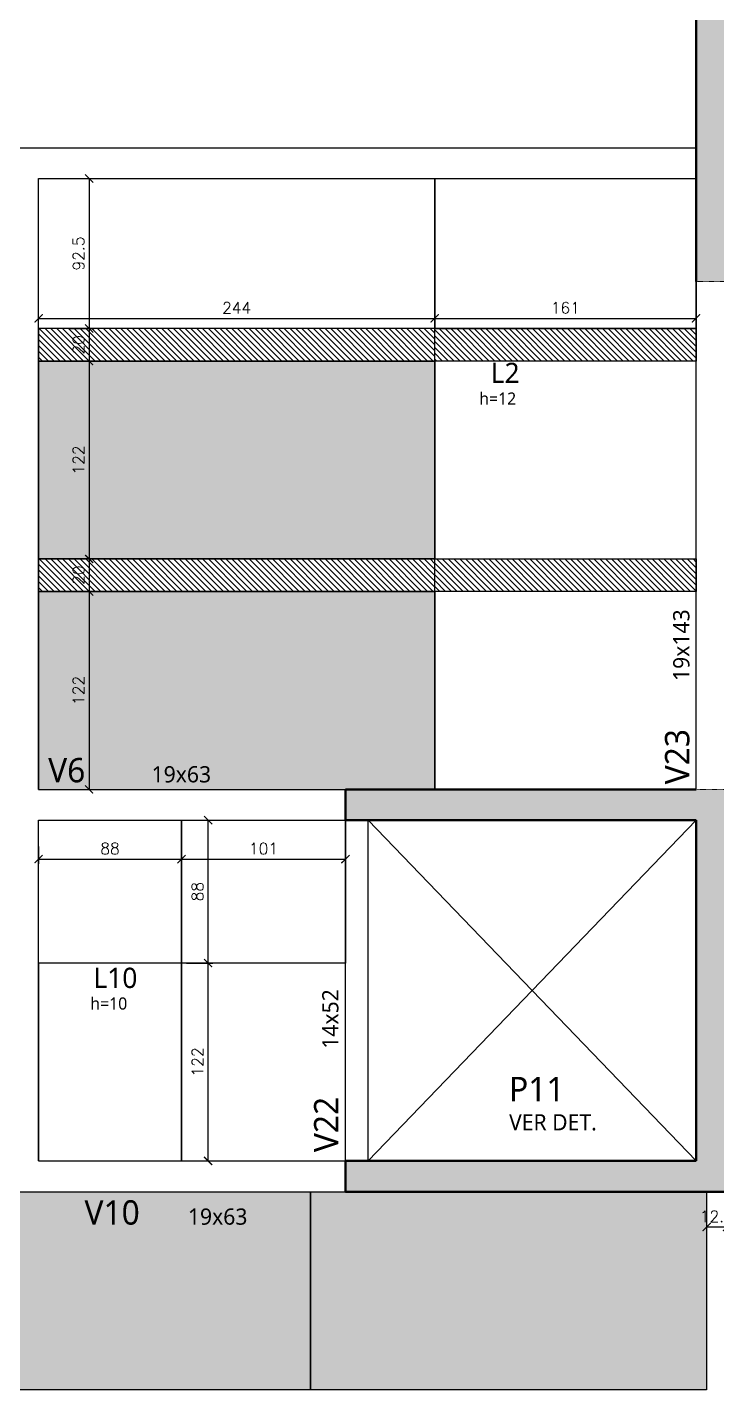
# Model space of a CAD drawing. Extents: x -29754 to -10774, y -8834 to 6017.
# Drawn here: x -23403 to -22978, y -6464 to -5624 of the extents above; entities that cross this region are included whole.
import ezdxf

# ---------------------------------------------------------------- set-up
doc = ezdxf.new("R2010")
doc.units = 0
doc.header["$PDMODE"] = 2
doc.header["$PDSIZE"] = 10
doc.linetypes.add('Traço', pattern=[0.635, 0.3175, -0.3175])
doc.layers.get('0').update_dxf_attribs({"lineweight": 13})
doc.layers.get('Defpoints').update_dxf_attribs({"lineweight": 13})
for name, color, linetype, lineweight in [('A-FLOR-IDEN', 7, 'Continuous', 9), ('S-BEAM', 7, 'Continuous', 18), ('S-BEAM-IDEN', 7, 'Continuous', 9), ('S-COLS', 7, 'Continuous', 18), ('S-COLS-HDLN', 7, 'Traço', 18), ('S-COLS-IDEN', 7, 'Continuous', 9)]:
    doc.layers.add(name, color=color, linetype=linetype, lineweight=lineweight)
for name, color, linetype in [('Cota', 4, 'Continuous'), ('Faixa Reesc', 8, 'Continuous'), ('Hachura 122x244', 253, 'Continuous'), ('Painéis', 200, 'Continuous'), ('Reaproveitamento', 251, 'Continuous')]:
    doc.layers.add(name, color=color, linetype=linetype)
doc.styles.add('Gadugi', font='gadugi.ttf', dxfattribs={"height": 15})
doc.styles.add('Gadugi_1', font='gadugi.ttf', dxfattribs={"height": 10})
doc.styles.add('Gadugi_2', font='gadugi.ttf', dxfattribs={"height": 0.2})
doc.styles.add('Gadugi_3', font='gadugi.ttf', dxfattribs={"height": 7.5})
doc.styles.add('Gadugi_4', font='gadugi.ttf', dxfattribs={"height": 7.5})
doc.styles.add('ROMANS', font='romans.shx')
doc.dimstyles.new('Cota Paínel', dxfattribs={"dimtxt": 7, "dimasz": 5, "dimexe": 3, "dimexo": 3, "dimgap": 3, "dimtad": 1, "dimdec": 1, "dimzin": 12, "dimdsep": 46, "dimtxsty": 'ROMANS', "dimblk": 'ARCHTICK', "dimcen": 0, "dimclrd": 4, "dimclre": 4, "dimclrt": 1, "dimadec": 1, "dimazin": 3, "dimtfac": 1, "dimtdec": 1, "dimtmove": 0, "dimatfit": 3, "dimldrblk": 'OBLIQUE', "dimfxl": 1, "dimtolj": 1, "dimtzin": 12, "dimarcsym": 0})

# ---------------------------------------------------------------- blocks, each defined once
blk = doc.blocks.new('PED_TAG_PILAR_R03 - PILAR VER DET_-2523782-PL100 - FORMA DO PAVIMENTO TIPO')
at = {"layer": 'S-COLS-IDEN', "insert": (0.115, -0.625), "char_height": 0.2, "width": 1.37089, "attachment_point": 1, "style": 'Gadugi_4'}
blk.add_mtext('VER DET.', dxfattribs=at)
blk = doc.blocks.new('122x244')
at = {"layer": 'Hachura 122x244'}
h = blk.add_hatch(color=256, dxfattribs=at)
h.dxf.hatch_style = 2
h.paths.add_polyline_path([(-30259.5, 9300.7), (-30015.5, 9300.7), (-30015.5, 9422.7), (-30259.5, 9422.7)])
at = {"layer": 'Painéis'}
blk.add_lwpolyline([(-30259.5, 9300.7), (-30015.5, 9300.7), (-30015.5, 9422.7), (-30259.5, 9422.7)], close=True, dxfattribs=at)
blk = doc.blocks.new('_ArchTick')
at = {"color": 0, "linetype": 'ByBlock', "const_width": 0.15}
blk.add_lwpolyline([(-0.5, -0.5), (0.5, 0.5)], dxfattribs=at)
blk = doc.blocks.new('*D379')
at = {"layer": 'Cota', "color": 4, "lineweight": -2, "transparency": 16777216}
for p, q in [((-23395.76, -5807.13), (-23395.76, -5800.82)), ((-23151.76, -5807.13), (-23151.76, -5800.82)), ((-23395.76, -5803.82), (-23151.76, -5803.82))]:
    blk.add_line(p, q, dxfattribs=at)
at = {"layer": 'Defpoints', "color": 0, "transparency": 16777216}
for p in [(-23395.76, -5810.13), (-23151.76, -5803.82), (-23151.76, -5810.13)]:
    blk.add_point(p, dxfattribs=at)
at = {"layer": 'Cota', "color": 4, "lineweight": -2, "transparency": 16777216, "xscale": 5, "yscale": 5, "zscale": 5, "rotation": 180}
blk.add_blockref('_ArchTick', (-23395.76, -5803.82), dxfattribs=at)
at = {"layer": 'Cota', "color": 4, "lineweight": -2, "transparency": 16777216, "xscale": 5, "yscale": 5, "zscale": 5}
blk.add_blockref('_ArchTick', (-23151.76, -5803.82), dxfattribs=at)
at = {"layer": 'Cota', "color": 1, "transparency": 16777216, "insert": (-23273.76, -5797.32), "char_height": 7, "attachment_point": 5, "style": 'ROMANS'}
blk.add_mtext('\\A1;244', dxfattribs=at)
blk = doc.blocks.new('_OBLIQUE')
at = {"color": 0, "linetype": 'ByBlock', "lineweight": -2}
for p, q in [((0, 0), (-1, 0)), ((-0.5, -0.5), (0.5, 0.5))]:
    blk.add_line(p, q, dxfattribs=at)
blk = doc.blocks.new('*D380')
at = {"layer": 'Cota', "color": 4, "lineweight": -2, "transparency": 16777216}
for p, q in [((-23151.76, -5807.13), (-23151.76, -5800.82)), ((-22990.76, -5807.13), (-22990.76, -5800.82)), ((-23151.76, -5803.82), (-22990.76, -5803.82))]:
    blk.add_line(p, q, dxfattribs=at)
at = {"layer": 'Defpoints', "color": 0, "transparency": 16777216}
for p in [(-23151.76, -5810.13), (-22990.76, -5803.82), (-22990.76, -5810.13)]:
    blk.add_point(p, dxfattribs=at)
at = {"layer": 'Cota', "color": 4, "lineweight": -2, "transparency": 16777216, "xscale": 5, "yscale": 5, "zscale": 5, "rotation": 180}
blk.add_blockref('_ArchTick', (-23151.76, -5803.82), dxfattribs=at)
at = {"layer": 'Cota', "color": 4, "lineweight": -2, "transparency": 16777216, "xscale": 5, "yscale": 5, "zscale": 5}
blk.add_blockref('_ArchTick', (-22990.76, -5803.82), dxfattribs=at)
at = {"layer": 'Cota', "color": 1, "transparency": 16777216, "insert": (-23071.26, -5797.32), "char_height": 7, "attachment_point": 5, "style": 'ROMANS'}
blk.add_mtext('\\A1;161', dxfattribs=at)
blk = doc.blocks.new('*D381')
at = {"layer": 'Cota', "color": 4, "lineweight": -2, "transparency": 16777216}
for p, q in [((-23376.7, -5717.63), (-23361.64, -5717.63)), ((-23364.64, -5717.63), (-23364.64, -5810.13)), ((-23376.7, -5810.13), (-23361.64, -5810.13))]:
    blk.add_line(p, q, dxfattribs=at)
at = {"layer": 'Defpoints', "color": 0, "transparency": 16777216}
for p in [(-23379.7, -5717.63), (-23379.7, -5810.13), (-23364.64, -5810.13)]:
    blk.add_point(p, dxfattribs=at)
at = {"layer": 'Cota', "color": 4, "lineweight": -2, "transparency": 16777216, "xscale": 5, "yscale": 5, "zscale": 5}
for p, rotation in [((-23364.64, -5717.63), 90), ((-23364.64, -5810.13), 270)]:
    blk.add_blockref('_ArchTick', p, dxfattribs=dict(at, rotation=rotation))
at = {"layer": 'Cota', "color": 1, "transparency": 16777216, "insert": (-23371.14, -5763.88), "char_height": 7, "attachment_point": 5, "rotation": 90, "style": 'ROMANS'}
blk.add_mtext('\\A1;92.5', dxfattribs=at)
blk = doc.blocks.new('*D382')
at = {"layer": 'Cota', "color": 4, "lineweight": -2, "transparency": 16777216}
for p, q in [((-23376.7, -5810.13), (-23361.64, -5810.13)), ((-23364.64, -5810.13), (-23364.64, -5830.13)), ((-23371.46, -5830.13), (-23361.64, -5830.13))]:
    blk.add_line(p, q, dxfattribs=at)
at = {"layer": 'Defpoints', "color": 0, "transparency": 16777216}
for p in [(-23379.7, -5810.13), (-23374.46, -5830.13), (-23364.64, -5830.13)]:
    blk.add_point(p, dxfattribs=at)
at = {"layer": 'Cota', "color": 4, "lineweight": -2, "transparency": 16777216, "xscale": 5, "yscale": 5, "zscale": 5}
for p, rotation in [((-23364.64, -5810.13), 90), ((-23364.64, -5830.13), 270)]:
    blk.add_blockref('_ArchTick', p, dxfattribs=dict(at, rotation=rotation))
at = {"layer": 'Cota', "color": 1, "transparency": 16777216, "insert": (-23371.14, -5820.13), "char_height": 7, "attachment_point": 5, "rotation": 90, "style": 'ROMANS'}
blk.add_mtext('\\A1;20', dxfattribs=at)
blk = doc.blocks.new('*D383')
at = {"layer": 'Cota', "color": 4, "lineweight": -2, "transparency": 16777216}
for p, q in [((-23371.46, -5830.13), (-23361.64, -5830.13)), ((-23364.64, -5830.13), (-23364.64, -5952.13)), ((-23371.46, -5952.13), (-23361.64, -5952.13))]:
    blk.add_line(p, q, dxfattribs=at)
at = {"layer": 'Defpoints', "color": 0, "transparency": 16777216}
for p in [(-23374.46, -5830.13), (-23374.46, -5952.13), (-23364.64, -5952.13)]:
    blk.add_point(p, dxfattribs=at)
at = {"layer": 'Cota', "color": 4, "lineweight": -2, "transparency": 16777216, "xscale": 5, "yscale": 5, "zscale": 5}
for p, rotation in [((-23364.64, -5830.13), 90), ((-23364.64, -5952.13), 270)]:
    blk.add_blockref('_ArchTick', p, dxfattribs=dict(at, rotation=rotation))
at = {"layer": 'Cota', "color": 1, "transparency": 16777216, "insert": (-23371.14, -5891.13), "char_height": 7, "attachment_point": 5, "rotation": 90, "style": 'ROMANS'}
blk.add_mtext('\\A1;122', dxfattribs=at)
blk = doc.blocks.new('*D384')
at = {"layer": 'Cota', "color": 4, "lineweight": -2, "transparency": 16777216}
for p, q in [((-23371.46, -5952.13), (-23361.64, -5952.13)), ((-23364.64, -5952.13), (-23364.64, -5972.13)), ((-23368.46, -5972.13), (-23361.64, -5972.13))]:
    blk.add_line(p, q, dxfattribs=at)
at = {"layer": 'Defpoints', "color": 0, "transparency": 16777216}
for p in [(-23374.46, -5952.13), (-23371.46, -5972.13), (-23364.64, -5972.13)]:
    blk.add_point(p, dxfattribs=at)
at = {"layer": 'Cota', "color": 4, "lineweight": -2, "transparency": 16777216, "xscale": 5, "yscale": 5, "zscale": 5}
for p, rotation in [((-23364.64, -5952.13), 90), ((-23364.64, -5972.13), 270)]:
    blk.add_blockref('_ArchTick', p, dxfattribs=dict(at, rotation=rotation))
at = {"layer": 'Cota', "color": 1, "transparency": 16777216, "insert": (-23371.14, -5962.13), "char_height": 7, "attachment_point": 5, "rotation": 90, "style": 'ROMANS'}
blk.add_mtext('\\A1;20', dxfattribs=at)
blk = doc.blocks.new('*D385')
at = {"layer": 'Cota', "color": 4, "lineweight": -2, "transparency": 16777216}
for p, q in [((-23368.46, -5972.13), (-23361.64, -5972.13)), ((-23364.64, -5972.13), (-23364.64, -6094.13)), ((-23368.46, -6094.13), (-23361.64, -6094.13))]:
    blk.add_line(p, q, dxfattribs=at)
at = {"layer": 'Defpoints', "color": 0, "transparency": 16777216}
for p in [(-23371.46, -5972.13), (-23371.46, -6094.13), (-23364.64, -6094.13)]:
    blk.add_point(p, dxfattribs=at)
at = {"layer": 'Cota', "color": 4, "lineweight": -2, "transparency": 16777216, "xscale": 5, "yscale": 5, "zscale": 5}
for p, rotation in [((-23364.64, -5972.13), 90), ((-23364.64, -6094.13), 270)]:
    blk.add_blockref('_ArchTick', p, dxfattribs=dict(at, rotation=rotation))
at = {"layer": 'Cota', "color": 1, "transparency": 16777216, "insert": (-23371.14, -6033.13), "char_height": 7, "attachment_point": 5, "rotation": 90, "style": 'ROMANS'}
blk.add_mtext('\\A1;122', dxfattribs=at)
blk = doc.blocks.new('*D370')
at = {"layer": 'Cota', "color": 4, "lineweight": -2, "transparency": 16777216}
for p, q in [((-22984.26, -6345.13), (-22984.26, -6366.84)), ((-22971.76, -6345.13), (-22971.76, -6366.84)), ((-22971.76, -6363.84), (-22984.26, -6363.84))]:
    blk.add_line(p, q, dxfattribs=at)
at = {"layer": 'Defpoints', "color": 0, "transparency": 16777216}
for p in [(-22984.26, -6342.13), (-22971.76, -6342.13), (-22984.26, -6363.84)]:
    blk.add_point(p, dxfattribs=at)
at = {"layer": 'Cota', "color": 4, "lineweight": -2, "transparency": 16777216, "xscale": 5, "yscale": 5, "zscale": 5, "rotation": 180}
blk.add_blockref('_ArchTick', (-22984.26, -6363.84), dxfattribs=at)
at = {"layer": 'Cota', "color": 4, "lineweight": -2, "transparency": 16777216, "xscale": 5, "yscale": 5, "zscale": 5}
blk.add_blockref('_ArchTick', (-22971.76, -6363.84), dxfattribs=at)
at = {"layer": 'Cota', "color": 1, "transparency": 16777216, "insert": (-22978.01, -6357.34), "char_height": 7, "attachment_point": 5, "style": 'ROMANS'}
blk.add_mtext('\\A1;12.5', dxfattribs=at)
blk = doc.blocks.new('*D406')
at = {"layer": 'Cota', "color": 4, "lineweight": -2, "transparency": 16777216}
for p, q in [((-23395.76, -6129.4), (-23395.76, -6140.09)), ((-23307.76, -6129.4), (-23307.76, -6140.09)), ((-23395.76, -6137.09), (-23307.76, -6137.09))]:
    blk.add_line(p, q, dxfattribs=at)
at = {"layer": 'Defpoints', "color": 0, "transparency": 16777216}
for p in [(-23395.76, -6126.4), (-23307.76, -6126.4), (-23307.76, -6137.09)]:
    blk.add_point(p, dxfattribs=at)
at = {"layer": 'Cota', "color": 4, "lineweight": -2, "transparency": 16777216, "xscale": 5, "yscale": 5, "zscale": 5, "rotation": 180}
blk.add_blockref('_ArchTick', (-23395.76, -6137.09), dxfattribs=at)
at = {"layer": 'Cota', "color": 4, "lineweight": -2, "transparency": 16777216, "xscale": 5, "yscale": 5, "zscale": 5}
blk.add_blockref('_ArchTick', (-23307.76, -6137.09), dxfattribs=at)
at = {"layer": 'Cota', "color": 1, "transparency": 16777216, "insert": (-23351.76, -6130.59), "char_height": 7, "attachment_point": 5, "style": 'ROMANS'}
blk.add_mtext('\\A1;88', dxfattribs=at)
blk = doc.blocks.new('*D407')
at = {"layer": 'Cota', "color": 4, "lineweight": -2, "transparency": 16777216}
for p, q in [((-23307.76, -6122.1), (-23307.76, -6140.09)), ((-23206.76, -6122.1), (-23206.76, -6140.09)), ((-23307.76, -6137.09), (-23206.76, -6137.09))]:
    blk.add_line(p, q, dxfattribs=at)
at = {"layer": 'Defpoints', "color": 0, "transparency": 16777216}
for p in [(-23307.76, -6119.1), (-23206.76, -6119.1), (-23206.76, -6137.09)]:
    blk.add_point(p, dxfattribs=at)
at = {"layer": 'Cota', "color": 4, "lineweight": -2, "transparency": 16777216, "xscale": 5, "yscale": 5, "zscale": 5, "rotation": 180}
blk.add_blockref('_ArchTick', (-23307.76, -6137.09), dxfattribs=at)
at = {"layer": 'Cota', "color": 4, "lineweight": -2, "transparency": 16777216, "xscale": 5, "yscale": 5, "zscale": 5}
blk.add_blockref('_ArchTick', (-23206.76, -6137.09), dxfattribs=at)
at = {"layer": 'Cota', "color": 1, "transparency": 16777216, "insert": (-23257.26, -6130.59), "char_height": 7, "attachment_point": 5, "style": 'ROMANS'}
blk.add_mtext('\\A1;101', dxfattribs=at)
blk = doc.blocks.new('*D408')
at = {"layer": 'Cota', "color": 4, "lineweight": -2, "transparency": 16777216}
for p, q in [((-23304.76, -6201.13), (-23288.35, -6201.13)), ((-23291.35, -6323.13), (-23291.35, -6201.13)), ((-23304.76, -6323.13), (-23288.35, -6323.13))]:
    blk.add_line(p, q, dxfattribs=at)
at = {"layer": 'Defpoints', "color": 0, "transparency": 16777216}
for p in [(-23307.76, -6201.13), (-23291.35, -6201.13), (-23307.76, -6323.13)]:
    blk.add_point(p, dxfattribs=at)
at = {"layer": 'Cota', "color": 4, "lineweight": -2, "transparency": 16777216, "xscale": 5, "yscale": 5, "zscale": 5}
for p, rotation in [((-23291.35, -6201.13), 90), ((-23291.35, -6323.13), 270)]:
    blk.add_blockref('_ArchTick', p, dxfattribs=dict(at, rotation=rotation))
at = {"layer": 'Cota', "color": 1, "transparency": 16777216, "insert": (-23297.85, -6262.13), "char_height": 7, "attachment_point": 5, "rotation": 90, "style": 'ROMANS'}
blk.add_mtext('\\A1;122', dxfattribs=at)
blk = doc.blocks.new('*D409')
at = {"layer": 'Cota', "color": 4, "lineweight": -2, "transparency": 16777216}
for p, q in [((-23304.76, -6113.13), (-23288.35, -6113.13)), ((-23291.35, -6201.13), (-23291.35, -6113.13)), ((-23304.76, -6201.13), (-23288.35, -6201.13))]:
    blk.add_line(p, q, dxfattribs=at)
at = {"layer": 'Defpoints', "color": 0, "transparency": 16777216}
for p in [(-23307.76, -6113.13), (-23291.35, -6113.13), (-23307.76, -6201.13)]:
    blk.add_point(p, dxfattribs=at)
at = {"layer": 'Cota', "color": 4, "lineweight": -2, "transparency": 16777216, "xscale": 5, "yscale": 5, "zscale": 5}
for p, rotation in [((-23291.35, -6113.13), 90), ((-23291.35, -6201.13), 270)]:
    blk.add_blockref('_ArchTick', p, dxfattribs=dict(at, rotation=rotation))
at = {"layer": 'Cota', "color": 1, "transparency": 16777216, "insert": (-23297.85, -6157.13), "char_height": 7, "attachment_point": 5, "rotation": 90, "style": 'ROMANS'}
blk.add_mtext('\\A1;88', dxfattribs=at)

msp = doc.modelspace()

# ---------------------------------------------------------------- hatches: boundary and pattern name
at = {"layer": 'Faixa Reesc'}
h = msp.add_hatch(dxfattribs=at)
h.set_pattern_fill('ANSI31', color=256, scale=0.8, angle=90)
h.set_pattern_definition([(135, (7353.7974, -9503.5406), (-1.79605122, -1.79605122), [])])
h.paths.add_polyline_path([(-23151.76, -5810.13), (-23395.76, -5810.13), (-23395.76, -5830.13), (-23151.76, -5830.13)])
h = msp.add_hatch(dxfattribs=at)
h.set_pattern_fill('ANSI31', color=256, scale=0.8, angle=90)
h.set_pattern_definition([(135, (6898.4582, -669.3456), (-1.79605122, -1.79605122), [])])
h.paths.add_polyline_path([(-22990.76, -5810.13), (-23151.76, -5810.13), (-23151.76, -5830.13), (-22990.76, -5830.13)])
h.paths.add_polyline_path([(-22990.76, -5952.13), (-23151.76, -5952.13), (-23151.76, -5972.13), (-22990.76, -5972.13)])
h = msp.add_hatch(dxfattribs=at)
h.set_pattern_fill('ANSI31', color=256, scale=0.8, angle=90)
h.set_pattern_definition([(135, (7353.7974, -9645.5406), (-1.79605122, -1.79605122), [])])
h.paths.add_polyline_path([(-23151.76, -5952.13), (-23395.76, -5952.13), (-23395.76, -5972.13), (-23151.76, -5972.13)])
at = {"layer": 'S-COLS', "true_color": 0x808080}
for points in [[(-22971.76, -5781.13), (-22755.76, -5781.13), (-22755.76, -5762.13), (-22971.76, -5762.13), (-22971.76, -5601.13), (-22990.76, -5601.13), (-22990.76, -5781.13)], [(-22971.76, -6342.13), (-22971.76, -6094.13), (-23206.76, -6094.13), (-23206.76, -6113.13), (-22990.76, -6113.13), (-22990.76, -6323.13), (-23206.76, -6323.13), (-23206.76, -6342.13), (-23134.97, -6342.13)]]:
    msp.add_hatch(color=8, dxfattribs=at).paths.add_polyline_path(points, flags=0)

# ---------------------------------------------------------------- linework, layer by layer
at = {"linetype": 'Traço', "lineweight": 18}
for p, q in [((-23226.81, -6113.06), (-23226.75, -6113.13)), ((-23206.83, -6113.13), (-23206.76, -6113.06))]:
    msp.add_line(p, q, dxfattribs=at)
at = {"lineweight": 18}
for p, q in [((-22990.76, -6113.13), (-23192.76, -6323.13)), ((-23192.76, -6113.13), (-22990.76, -6323.13))]:
    msp.add_line(p, q, dxfattribs=at)
at = {"layer": 'Painéis'}
for points in [[(-23151.76, -5810.13), (-23395.76, -5810.13), (-23395.76, -5717.63), (-23151.76, -5717.63)], [(-22990.76, -5810.13), (-23151.76, -5810.13), (-23151.76, -5717.63), (-22990.76, -5717.63)], [(-23395.76, -5830.13), (-23151.76, -5830.13), (-23151.76, -5810.13), (-23395.76, -5810.13)], [(-22990.76, -5830.13), (-23151.76, -5830.13), (-23151.76, -5810.13), (-22990.76, -5810.13)], [(-22990.76, -5830.13), (-23151.76, -5830.13), (-23151.76, -5952.13), (-22990.76, -5952.13)], [(-23395.76, -5972.13), (-23151.76, -5972.13), (-23151.76, -5952.13), (-23395.76, -5952.13)], [(-22990.76, -5972.13), (-23151.76, -5972.13), (-23151.76, -5952.13), (-22990.76, -5952.13)], [(-22990.76, -5972.13), (-23151.76, -5972.13), (-23151.76, -6094.13), (-22990.76, -6094.13)], [(-23307.76, -6201.13), (-23395.76, -6201.13), (-23395.76, -6113.13), (-23307.76, -6113.13)], [(-23206.76, -6201.13), (-23307.76, -6201.13), (-23307.76, -6113.13), (-23206.76, -6113.13)], [(-23307.76, -6201.13), (-23395.76, -6201.13), (-23395.76, -6323.13), (-23307.76, -6323.13)], [(-23206.76, -6201.13), (-23307.76, -6201.13), (-23307.76, -6323.13), (-23206.76, -6323.13)]]:
    msp.add_lwpolyline(points, close=True, dxfattribs=at)
at = {"layer": 'S-BEAM', "lineweight": 25}
for p, q in [((-23816.26, -5698.63), (-22990.76, -5698.63)), ((-23395.76, -6094.13), (-23395.76, -5717.63)), ((-23395.76, -5717.63), (-22990.76, -5717.63)), ((-22990.76, -6094.13), (-22990.76, -5781.13)), ((-23395.76, -6094.13), (-23206.76, -6094.13)), ((-23395.76, -6113.13), (-23206.76, -6113.13)), ((-23395.76, -6323.13), (-23395.76, -6113.13)), ((-23206.76, -6323.13), (-23206.76, -6113.13)), ((-23192.76, -6323.13), (-23192.76, -6113.13)), ((-23395.76, -6323.13), (-23206.76, -6323.13)), ((-23409.76, -6342.13), (-23206.76, -6342.13))]:
    msp.add_line(p, q, dxfattribs=at)
at = {"layer": 'S-COLS', "lineweight": 50}
for p, q in [((-22990.76, -5781.13), (-22990.76, -5601.13)), ((-23206.76, -6113.13), (-23206.76, -6094.13)), ((-23206.76, -6094.13), (-22990.76, -6094.13)), ((-22990.76, -6113.13), (-23206.76, -6113.13)), ((-22990.76, -6323.13), (-22990.76, -6113.13)), ((-23206.76, -6342.13), (-23206.76, -6323.13)), ((-23206.76, -6323.13), (-22990.76, -6323.13)), ((-22971.76, -6342.13), (-23206.76, -6342.13))]:
    msp.add_line(p, q, dxfattribs=at)
at = {"layer": 'S-COLS-HDLN'}
for p, q in [((-22971.77, -5781.13), (-22990.76, -5781.13)), ((-22990.76, -6094.13), (-22971.76, -6094.13))]:
    msp.add_line(p, q, dxfattribs=at)

# ---------------------------------------------------------------- block references
at = {"layer": 'Reaproveitamento'}
for p in [(6863.74, -15252.83), (6863.74, -15394.83)]:
    msp.add_blockref('122x244', p, dxfattribs=at)
at = {"layer": 'Reaproveitamento', "xscale": -1}
for p in [(-53487.76, -15764.83), (-53243.76, -15764.83)]:
    msp.add_blockref('122x244', p, dxfattribs=at)
at = {"layer": 'S-COLS-IDEN', "xscale": 49.99999999999998, "yscale": 49.99999999999998, "zscale": 49.99999999999998}
msp.add_blockref('PED_TAG_PILAR_R03 - PILAR VER DET_-2523782-PL100 - FORMA DO PAVIMENTO TIPO', (-23111.7, -6263.04), dxfattribs=at)

# ---------------------------------------------------------------- texts
at = {"layer": 'A-FLOR-IDEN', "attachment_point": 1}
for s, insert, char_height, width, style in [('L2', (-23117.3, -5831.2), 12.5, 21.6456, 'Gadugi_3'), ('h=12', (-23124.34, -5849.49), 7.5, 29.6624, 'Gadugi_2'), ('L10', (-23362.06, -6204.04), 12.5, 33.27, 'Gadugi_3'), ('h=10', (-23363.95, -6222.33), 7.5, 29.6624, 'Gadugi_2')]:
    msp.add_mtext(s, dxfattribs=dict(at, insert=insert, char_height=char_height, width=width, style=style))
at = {"layer": 'S-BEAM-IDEN', "attachment_point": 1, "rotation": 90}
for s, insert, char_height, width, style in [('19x143', (-23004.87, -6027.31), 10, 54.1139, 'Gadugi'), ('V23', (-23009.9, -6091.01), 15, 44.0928, 'Gadugi_1'), ('14x52', (-23221.08, -6253.98), 10, 44.8945, 'Gadugi'), ('V22', (-23226.11, -6317.68), 15, 44.0928, 'Gadugi_1')]:
    msp.add_mtext(s, dxfattribs=dict(at, insert=insert, char_height=char_height, width=width, style=style))
at = {"layer": 'S-BEAM-IDEN', "attachment_point": 1}
for s, insert, char_height, width, style in [('V6', (-23389.9, -6074.79), 15, 30.0633, 'Gadugi_1'), ('19x63', (-23326.2, -6079.82), 10, 44.8945, 'Gadugi'), ('V10', (-23367.52, -6347.38), 15, 44.0928, 'Gadugi_1'), ('19x63', (-23303.81, -6352.41), 10, 44.8945, 'Gadugi')]:
    msp.add_mtext(s, dxfattribs=dict(at, insert=insert, char_height=char_height, width=width, style=style))
at = {"layer": 'S-COLS-IDEN', "insert": (-23105.95, -6271.28), "char_height": 15, "width": 42.4894, "attachment_point": 1, "style": 'Gadugi_1'}
msp.add_mtext('P11', dxfattribs=at)

# ---------------------------------------------------------------- dimensions: what is measured, and where the dimension line sits
at = {"layer": 'Cota'}
for base, p1, p2, override, picture, middle in [((-23364.64, -5810.13), (-23379.7, -5717.63), (-23379.7, -5810.13), {"dimarcsym": 2}, '*D381', (-23371.14, -5763.88)), ((-23364.64, -5830.13), (-23379.7, -5810.13), (-23374.46, -5830.13), {"dimtmove": 1, "dimarcsym": 2}, '*D382', (-23371.14, -5820.13)), ((-23364.64, -5952.13), (-23374.46, -5830.13), (-23374.46, -5952.13), {"dimtmove": 1, "dimarcsym": 2}, '*D383', (-23371.14, -5891.13)), ((-23364.64, -5972.13), (-23374.46, -5952.13), (-23371.46, -5972.13), {"dimtmove": 1, "dimarcsym": 2}, '*D384', (-23371.14, -5962.13)), ((-23364.64, -6094.13), (-23371.46, -5972.13), (-23371.46, -6094.13), {"dimtmove": 1, "dimarcsym": 2}, '*D385', (-23371.14, -6033.13)), ((-23291.35, -6113.13), (-23307.76, -6201.13), (-23307.76, -6113.13), {"dimarcsym": 2}, '*D409', (-23297.85, -6157.13)), ((-23291.35, -6201.13), (-23307.76, -6323.13), (-23307.76, -6201.13), {"dimarcsym": 2}, '*D408', (-23297.85, -6262.13))]:
    dim = msp.add_linear_dim(base=base, p1=p1, p2=p2, angle=90, dimstyle='Cota Paínel', override=override, dxfattribs=at)
    dim.commit()
    dim.dimension.update_dxf_attribs({"geometry": picture, "text_midpoint": middle})
for base, p1, p2, override, picture, middle in [((-23151.76, -5803.82), (-23395.76, -5810.13), (-23151.76, -5810.13), {"dimarcsym": 2}, '*D379', (-23273.76, -5797.32)), ((-22990.76, -5803.82), (-23151.76, -5810.13), (-22990.76, -5810.13), {"dimtmove": 1, "dimarcsym": 2}, '*D380', (-23071.26, -5797.32)), ((-23206.76, -6137.09), (-23307.76, -6119.1), (-23206.76, -6119.1), {"dimarcsym": 2}, '*D407', (-23257.26, -6130.59)), ((-23307.76, -6137.09), (-23395.76, -6126.4), (-23307.76, -6126.4), {"dimarcsym": 2}, '*D406', (-23351.76, -6130.59))]:
    dim = msp.add_linear_dim(base=base, p1=p1, p2=p2, dimstyle='Cota Paínel', override=override, dxfattribs=at)
    dim.commit()
    dim.dimension.update_dxf_attribs({"geometry": picture, "text_midpoint": middle})
dim = msp.add_linear_dim(base=(-22984.26, -6363.84), p1=(-22971.76, -6342.13), p2=(-22984.26, -6342.13), dimstyle='Cota Paínel', override={"dimarcsym": 2}, dxfattribs=at)
dim.commit()
dim.dimension.update_dxf_attribs({"geometry": '*D370', "text_midpoint": (-22978.01, -6363.84), "dimtype": 160})

doc.saveas('drawing.dxf')
